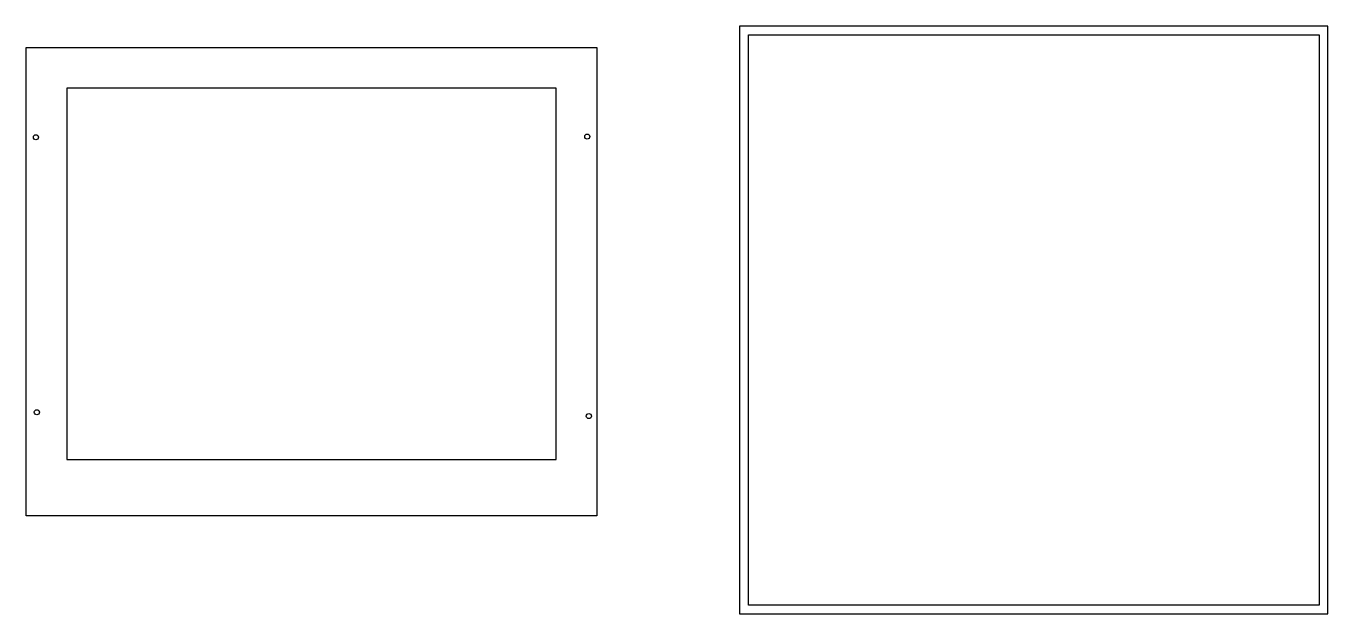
# Model space of a CAD drawing. Header units: millimetres. Extents: x 0 to 811, y -61 to 306.
import ezdxf

# ---------------------------------------------------------------- set-up
doc = ezdxf.new("R2010")
doc.units = ezdxf.units.MM
doc.layers.get('0').update_dxf_attribs({"linetype": 'CONTINUOUS'})

msp = doc.modelspace()

# ---------------------------------------------------------------- linework, layer by layer
for points in [[(811.1, 305.5), (444.5, 305.5), (444.5, -61.1), (811.1, -61.1)], [(355.6, 0), (0, 0), (0, 292.1), (355.6, 292.1)], [(450, 300), (805.6, 300), (805.6, -55.6), (450, -55.6)], [(330.2, 266.7), (25.4, 266.7), (25.4, 35.32), (330.2, 35.32)]]:
    msp.add_lwpolyline(points, close=True)
for centre in [(6.15, 236.14), (349.65, 236.54), (6.75, 64.69), (350.64, 62.31)]:
    msp.add_circle(centre, 1.59)

doc.saveas('drawing.dxf')
